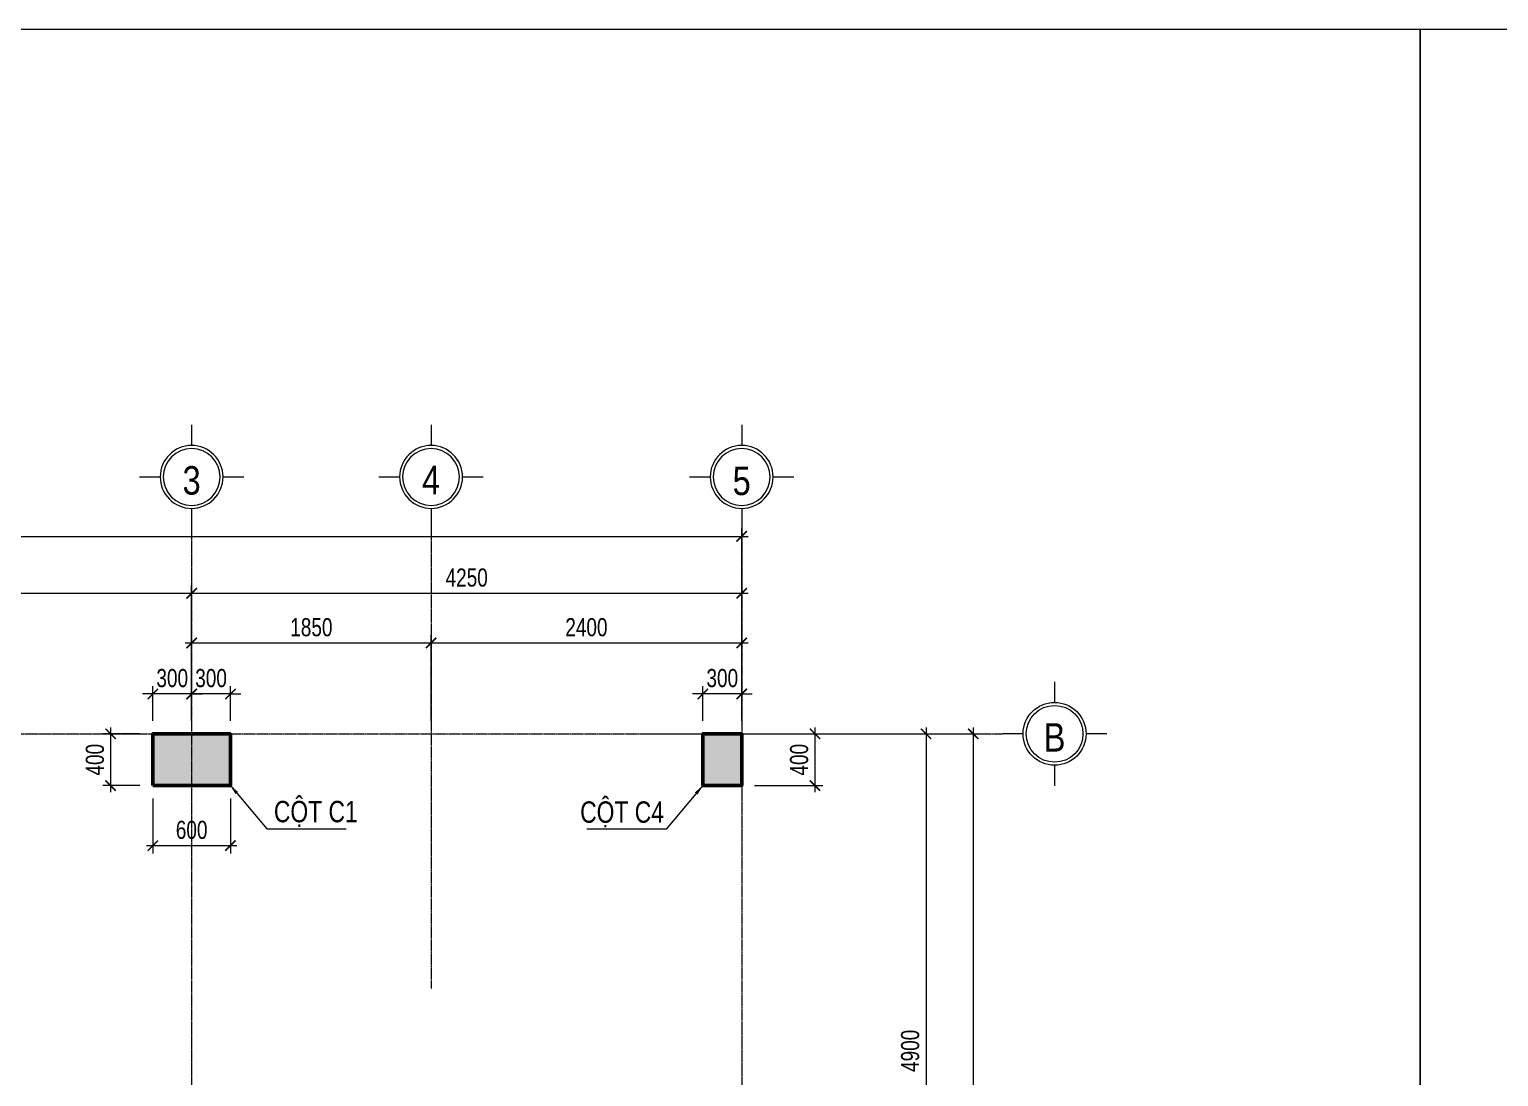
# Model space of a CAD drawing. Extents: x -165145 to 691808, y -202842 to 311040.
# Drawn here: x 591962 to 603314, y 166844 to 174938 of the extents above; entities that cross this region are included whole.
import ezdxf
from ezdxf.enums import TextEntityAlignment as Align

# ---------------------------------------------------------------- set-up
doc = ezdxf.new("R2010")
doc.units = 0
doc.header["$LTSCALE"] = 10
doc.header["$MEASUREMENT"] = 0
doc.linetypes.add('HIDDEN', pattern=[2.3807, 1.587, -0.7937])
doc.linetypes.add('TIM', pattern=[26.01, 10, -3, 0.01, -3, 10])
doc.layers.get('0').update_dxf_attribs({"linetype": 'CONTINUOUS'})
doc.layers.get('Defpoints').update_dxf_attribs({"color": 5, "linetype": 'CONTINUOUS'})
for name, color, linetype, lineweight in [('DIM', 8, 'CONTINUOUS', 13), ('GE_KC_NETKHUAT', 9, 'HIDDEN', 20), ('KHUNG', 9, 'CONTINUOUS', 13), ('TEXT', 4, 'CONTINUOUS', 20), ('TRUC', 251, 'TIM', 5), ('wall', 7, 'CONTINUOUS', 50)]:
    doc.layers.add(name, color=color, linetype=linetype, lineweight=lineweight)
for name, color, linetype in [('KCS_BORDER', 3, 'CONTINUOUS'), ('KCS_DIM', 1, 'CONTINUOUS'), ('KCS_TEXT', 2, 'CONTINUOUS')]:
    doc.layers.add(name, color=color, linetype=linetype)
doc.styles.add('KCS_BIGTEXT', font='arial.ttf', dxfattribs={"width": 0.75})
doc.styles.add('KCS_SMTEXT', font='arial.ttf', dxfattribs={"width": 0.7})
doc.styles.add('STYLE1', font='')
doc.styles.add('VNARIALH', font='', dxfattribs={"width": 0.75})
doc.styles.add('VnArialNarrowH', font='')
doc.styles.get('STYLE1').set_extended_font_data('.VnAvantH')
doc.styles.get('VNARIALH').set_extended_font_data('.VnArialH')
doc.styles.get('VnArialNarrowH').set_extended_font_data('.VnArial NarrowH')
doc.dimstyles.new('KCS_DIM50', dxfattribs={"dimscale": 50, "dimtxt": 2.5, "dimasz": 1.6, "dimexe": 1.2, "dimexo": 0, "dimgap": 1, "dimtad": 1, "dimdec": 0, "dimzin": 0, "dimdsep": 46, "dimtxsty": 'KCS_SMTEXT', "dimblk": 'ARCHTICK', "dimcen": 0, "dimdle": 1, "dimclrd": 256, "dimclre": 256, "dimclrt": 2, "dimadec": 0, "dimazin": 0, "dimtfac": 1, "dimtdec": 0, "dimtix": 1, "dimtmove": 2, "dimatfit": 3, "dimfxl": 1, "dimtolj": 1, "dimtzin": 0, "dimarcsym": 0})

# ---------------------------------------------------------------- blocks, each defined once
blk = doc.blocks.new('_ArchTick')
at = {"color": 0, "linetype": 'ByBlock', "const_width": 0.15}
blk.add_lwpolyline([(-0.5, -0.5), (0.5, 0.5)], dxfattribs=at)
blk = doc.blocks.new('*D409')
at = {"layer": 'Defpoints', "color": 0, "ltscale": 0.05, "transparency": 16777216}
for p in [(1369796, -227612), (1371679, -232512), (1372056, -232512)]:
    blk.add_point(p, dxfattribs=at)
at = {"layer": 'KCS_DIM', "color": 1, "lineweight": -2, "ltscale": 0.05, "transparency": 16777216}
for p, q in [((1372056, -227562), (1372056, -232562)), ((1369896, -227612), (1372116, -227612)), ((1371779, -232512), (1372116, -232512))]:
    blk.add_line(p, q, dxfattribs=at)
at = {"layer": 'KCS_DIM', "color": 1, "lineweight": -2, "ltscale": 0.05, "transparency": 16777216, "xscale": 80, "yscale": 80, "zscale": 80}
for p, rotation in [((1372056, -227612), 90), ((1372056, -232512), 270)]:
    blk.add_blockref('_ArchTick', p, dxfattribs=dict(at, rotation=rotation))
at = {"layer": 'KCS_DIM', "color": 2, "ltscale": 0.05, "transparency": 16777216, "insert": (1371934, -230062), "char_height": 140, "attachment_point": 5, "rotation": 90, "style": 'KCS_BIGTEXT'}
blk.add_mtext('\\A1;4900', dxfattribs=at)
blk = doc.blocks.new('*D410')
at = {"layer": 'Defpoints', "color": 0, "ltscale": 0.05, "transparency": 16777216}
for p in [(1370738, -227612), (1371634, -234612), (1372421, -234612)]:
    blk.add_point(p, dxfattribs=at)
at = {"layer": 'KCS_DIM', "color": 1, "lineweight": -2, "ltscale": 0.05, "transparency": 16777216}
for p, q in [((1372421, -227562), (1372421, -234662)), ((1370838, -227612), (1372481, -227612)), ((1371734, -234612), (1372481, -234612))]:
    blk.add_line(p, q, dxfattribs=at)
at = {"layer": 'KCS_DIM', "color": 1, "lineweight": -2, "ltscale": 0.05, "transparency": 16777216, "xscale": 80, "yscale": 80, "zscale": 80}
for p, rotation in [((1372421, -227612), 90), ((1372421, -234612), 270)]:
    blk.add_blockref('_ArchTick', p, dxfattribs=dict(at, rotation=rotation))
at = {"layer": 'KCS_DIM', "color": 2, "ltscale": 0.05, "transparency": 16777216, "insert": (1372299, -231112), "char_height": 140, "attachment_point": 5, "rotation": 90, "style": 'KCS_BIGTEXT'}
blk.add_mtext('\\A1;7000', dxfattribs=at)
blk = doc.blocks.new('tentruc')
at = {"layer": 'DIM'}
for p, q in [((0, 311), (0, 516)), ((-516, 0), (-311, 0)), ((-516, 0), (-311, 0)), ((311, 0), (516, 0)), ((311, 0), (516, 0)), ((0, -516), (0, -311))]:
    blk.add_line(p, q, dxfattribs=at)
at = {"layer": 'DIM', "ltscale": 0.5}
blk.add_circle((0, 0), 311, dxfattribs=at)
at = {"layer": 'DIM'}
blk.add_circle((0, 0), 281, dxfattribs=at)
at = {"layer": 'DIM', "color": 7, "linetype": 'ByBlock', "ltscale": 0.5, "style": 'VNARIALH', "width": 1.1}
blk.add_attdef('A', text='', height=281, dxfattribs=at).set_placement((0, -107), align=Align.CENTER)
blk = doc.blocks.new('*D447')
at = {"layer": 'Defpoints', "color": 0, "ltscale": 0.05, "transparency": 16777216}
for p in [(1366382, -226526), (1361082, -227612), (1366382, -227612)]:
    blk.add_point(p, dxfattribs=at)
at = {"layer": 'KCS_DIM', "color": 1, "lineweight": -2, "ltscale": 0.05, "transparency": 16777216}
for p, q in [((1361082, -227512), (1361082, -226466)), ((1366382, -227512), (1366382, -226466)), ((1361032, -226526), (1366432, -226526))]:
    blk.add_line(p, q, dxfattribs=at)
at = {"layer": 'KCS_DIM', "color": 1, "lineweight": -2, "ltscale": 0.05, "transparency": 16777216, "xscale": 80, "yscale": 80, "zscale": 80, "rotation": 180}
blk.add_blockref('_ArchTick', (1361082, -226526), dxfattribs=at)
at = {"layer": 'KCS_DIM', "color": 1, "lineweight": -2, "ltscale": 0.05, "transparency": 16777216, "xscale": 80, "yscale": 80, "zscale": 80}
blk.add_blockref('_ArchTick', (1366382, -226526), dxfattribs=at)
at = {"layer": 'KCS_DIM', "color": 2, "ltscale": 0.05, "transparency": 16777216, "insert": (1363732, -226405), "char_height": 140, "attachment_point": 5, "style": 'KCS_BIGTEXT'}
blk.add_mtext('\\A1;5300', dxfattribs=at)
blk = doc.blocks.new('*D448')
at = {"layer": 'Defpoints', "color": 0, "ltscale": 0.05, "transparency": 16777216}
for p in [(1370632, -226526), (1366382, -227612), (1370632, -227612)]:
    blk.add_point(p, dxfattribs=at)
at = {"layer": 'KCS_DIM', "color": 1, "lineweight": -2, "ltscale": 0.05, "transparency": 16777216}
for p, q in [((1366382, -227512), (1366382, -226466)), ((1370632, -227512), (1370632, -226466)), ((1366332, -226526), (1370682, -226526))]:
    blk.add_line(p, q, dxfattribs=at)
at = {"layer": 'KCS_DIM', "color": 1, "lineweight": -2, "ltscale": 0.05, "transparency": 16777216, "xscale": 80, "yscale": 80, "zscale": 80, "rotation": 180}
blk.add_blockref('_ArchTick', (1366382, -226526), dxfattribs=at)
at = {"layer": 'KCS_DIM', "color": 1, "lineweight": -2, "ltscale": 0.05, "transparency": 16777216, "xscale": 80, "yscale": 80, "zscale": 80}
blk.add_blockref('_ArchTick', (1370632, -226526), dxfattribs=at)
at = {"layer": 'KCS_DIM', "color": 2, "ltscale": 0.05, "transparency": 16777216, "insert": (1368507, -226405), "char_height": 140, "attachment_point": 5, "style": 'KCS_BIGTEXT'}
blk.add_mtext('\\A1;4250', dxfattribs=at)
blk = doc.blocks.new('*D449')
at = {"layer": 'Defpoints', "color": 0, "ltscale": 0.05, "transparency": 16777216}
for p in [(1368232, -226910), (1366382, -227612), (1368232, -227612)]:
    blk.add_point(p, dxfattribs=at)
at = {"layer": 'KCS_DIM', "color": 1, "lineweight": -2, "ltscale": 0.05, "transparency": 16777216}
for p, q in [((1366332, -226910), (1368282, -226910)), ((1366382, -227512), (1366382, -226850)), ((1368232, -227512), (1368232, -226850))]:
    blk.add_line(p, q, dxfattribs=at)
at = {"layer": 'KCS_DIM', "color": 1, "lineweight": -2, "ltscale": 0.05, "transparency": 16777216, "xscale": 80, "yscale": 80, "zscale": 80, "rotation": 180}
blk.add_blockref('_ArchTick', (1366382, -226910), dxfattribs=at)
at = {"layer": 'KCS_DIM', "color": 1, "lineweight": -2, "ltscale": 0.05, "transparency": 16777216, "xscale": 80, "yscale": 80, "zscale": 80}
blk.add_blockref('_ArchTick', (1368232, -226910), dxfattribs=at)
at = {"layer": 'KCS_DIM', "color": 2, "ltscale": 0.05, "transparency": 16777216, "insert": (1367307, -226789), "char_height": 140, "attachment_point": 5, "style": 'KCS_BIGTEXT'}
blk.add_mtext('\\A1;1850', dxfattribs=at)
blk = doc.blocks.new('*D450')
at = {"layer": 'Defpoints', "color": 0, "ltscale": 0.05, "transparency": 16777216}
for p in [(1370632, -226910), (1368232, -227612), (1370632, -227612)]:
    blk.add_point(p, dxfattribs=at)
at = {"layer": 'KCS_DIM', "color": 1, "lineweight": -2, "ltscale": 0.05, "transparency": 16777216}
for p, q in [((1368182, -226910), (1370682, -226910)), ((1368232, -227512), (1368232, -226850)), ((1370632, -227512), (1370632, -226850))]:
    blk.add_line(p, q, dxfattribs=at)
at = {"layer": 'KCS_DIM', "color": 1, "lineweight": -2, "ltscale": 0.05, "transparency": 16777216, "xscale": 80, "yscale": 80, "zscale": 80, "rotation": 180}
blk.add_blockref('_ArchTick', (1368232, -226910), dxfattribs=at)
at = {"layer": 'KCS_DIM', "color": 1, "lineweight": -2, "ltscale": 0.05, "transparency": 16777216, "xscale": 80, "yscale": 80, "zscale": 80}
blk.add_blockref('_ArchTick', (1370632, -226910), dxfattribs=at)
at = {"layer": 'KCS_DIM', "color": 2, "ltscale": 0.05, "transparency": 16777216, "insert": (1369432, -226789), "char_height": 140, "attachment_point": 5, "style": 'KCS_BIGTEXT'}
blk.add_mtext('\\A1;2400', dxfattribs=at)
blk = doc.blocks.new('*D451')
at = {"layer": 'Defpoints', "color": 0, "ltscale": 0.05, "transparency": 16777216}
for p in [(1370632, -226086), (1353132, -227612), (1370632, -227612)]:
    blk.add_point(p, dxfattribs=at)
at = {"layer": 'KCS_DIM', "color": 1, "lineweight": -2, "ltscale": 0.05, "transparency": 16777216}
for p, q in [((1353082, -226086), (1370682, -226086)), ((1353132, -227512), (1353132, -226026)), ((1370632, -227512), (1370632, -226026))]:
    blk.add_line(p, q, dxfattribs=at)
at = {"layer": 'KCS_DIM', "color": 1, "lineweight": -2, "ltscale": 0.05, "transparency": 16777216, "xscale": 80, "yscale": 80, "zscale": 80, "rotation": 180}
blk.add_blockref('_ArchTick', (1353132, -226086), dxfattribs=at)
at = {"layer": 'KCS_DIM', "color": 1, "lineweight": -2, "ltscale": 0.05, "transparency": 16777216, "xscale": 80, "yscale": 80, "zscale": 80}
blk.add_blockref('_ArchTick', (1370632, -226086), dxfattribs=at)
at = {"layer": 'KCS_DIM', "color": 2, "ltscale": 0.05, "transparency": 16777216, "insert": (1361882, -225964), "char_height": 140, "attachment_point": 5, "style": 'KCS_BIGTEXT'}
blk.add_mtext('\\A1;17500', dxfattribs=at)
blk = doc.blocks.new('*D468')
at = {"layer": 'Defpoints', "color": 0, "transparency": 16777216}
for p in [(1370632, -227612), (1370632, -228012), (1371198, -228012)]:
    blk.add_point(p, dxfattribs=at)
at = {"layer": 'KCS_DIM', "color": 1, "lineweight": -2, "transparency": 16777216}
for p, q in [((1371198, -227562), (1371198, -228062)), ((1370732, -227612), (1371258, -227612)), ((1370732, -228012), (1371258, -228012))]:
    blk.add_line(p, q, dxfattribs=at)
at = {"layer": 'KCS_DIM', "color": 1, "lineweight": -2, "transparency": 16777216, "xscale": 80, "yscale": 80, "zscale": 80}
for p, rotation in [((1371198, -227612), 90), ((1371198, -228012), 270)]:
    blk.add_blockref('_ArchTick', p, dxfattribs=dict(at, rotation=rotation))
at = {"layer": 'KCS_DIM', "color": 2, "transparency": 16777216, "insert": (1371076, -227812), "char_height": 140, "attachment_point": 5, "rotation": 90, "style": 'KCS_BIGTEXT'}
blk.add_mtext('\\A1;400', dxfattribs=at)
blk = doc.blocks.new('*D469')
at = {"layer": 'Defpoints', "color": 0, "transparency": 16777216}
for p in [(1370332, -227304), (1370332, -227612), (1370632, -227612)]:
    blk.add_point(p, dxfattribs=at)
at = {"layer": 'KCS_DIM', "color": 1, "lineweight": -2, "transparency": 16777216}
for p, q in [((1370332, -227512), (1370332, -227244)), ((1370632, -227512), (1370632, -227244)), ((1370332, -227304), (1370252, -227304)), ((1370632, -227304), (1370332, -227304)), ((1370632, -227304), (1370712, -227304))]:
    blk.add_line(p, q, dxfattribs=at)
at = {"layer": 'KCS_DIM', "color": 1, "lineweight": -2, "transparency": 16777216, "xscale": 80, "yscale": 80, "zscale": 80}
blk.add_blockref('_ArchTick', (1370332, -227304), dxfattribs=at)
at = {"layer": 'KCS_DIM', "color": 1, "lineweight": -2, "transparency": 16777216, "xscale": 80, "yscale": 80, "zscale": 80, "rotation": 180}
blk.add_blockref('_ArchTick', (1370632, -227304), dxfattribs=at)
at = {"layer": 'KCS_DIM', "color": 2, "transparency": 16777216, "insert": (1370482, -227182), "char_height": 140, "attachment_point": 5, "style": 'KCS_BIGTEXT'}
blk.add_mtext('\\A1;300', dxfattribs=at)
blk = doc.blocks.new('*D421')
at = {"layer": 'Defpoints', "color": 0, "transparency": 16777216}
for p in [(1366082, -227612), (1365756, -228012), (1366082, -228012)]:
    blk.add_point(p, dxfattribs=at)
at = {"layer": 'KCS_DIM', "color": 1, "lineweight": -2, "transparency": 16777216}
for p, q in [((1365756, -227562), (1365756, -228062)), ((1365982, -227612), (1365696, -227612)), ((1365982, -228012), (1365696, -228012))]:
    blk.add_line(p, q, dxfattribs=at)
at = {"layer": 'KCS_DIM', "color": 1, "lineweight": -2, "transparency": 16777216, "xscale": 80, "yscale": 80, "zscale": 80}
for p, rotation in [((1365756, -227612), 90), ((1365756, -228012), 270)]:
    blk.add_blockref('_ArchTick', p, dxfattribs=dict(at, rotation=rotation))
at = {"layer": 'KCS_DIM', "color": 2, "transparency": 16777216, "insert": (1365635, -227812), "char_height": 140, "attachment_point": 5, "rotation": 90, "style": 'KCS_BIGTEXT'}
blk.add_mtext('\\A1;400', dxfattribs=at)
blk = doc.blocks.new('*D422')
at = {"layer": 'Defpoints', "color": 0, "transparency": 16777216}
for p in [(1366082, -228012), (1366682, -228012), (1366682, -228476)]:
    blk.add_point(p, dxfattribs=at)
at = {"layer": 'KCS_DIM', "color": 1, "lineweight": -2, "transparency": 16777216}
for p, q in [((1366082, -228112), (1366082, -228536)), ((1366682, -228112), (1366682, -228536)), ((1366032, -228476), (1366732, -228476))]:
    blk.add_line(p, q, dxfattribs=at)
at = {"layer": 'KCS_DIM', "color": 1, "lineweight": -2, "transparency": 16777216, "xscale": 80, "yscale": 80, "zscale": 80, "rotation": 180}
blk.add_blockref('_ArchTick', (1366082, -228476), dxfattribs=at)
at = {"layer": 'KCS_DIM', "color": 1, "lineweight": -2, "transparency": 16777216, "xscale": 80, "yscale": 80, "zscale": 80}
blk.add_blockref('_ArchTick', (1366682, -228476), dxfattribs=at)
at = {"layer": 'KCS_DIM', "color": 2, "transparency": 16777216, "insert": (1366382, -228355), "char_height": 140, "attachment_point": 5, "style": 'KCS_BIGTEXT'}
blk.add_mtext('\\A1;600', dxfattribs=at)
blk = doc.blocks.new('*D423')
at = {"layer": 'Defpoints', "color": 0, "transparency": 16777216}
for p in [(1366382, -227304), (1366382, -227612), (1366682, -227612)]:
    blk.add_point(p, dxfattribs=at)
at = {"layer": 'KCS_DIM', "color": 1, "lineweight": -2, "transparency": 16777216}
for p, q in [((1366382, -227512), (1366382, -227244)), ((1366682, -227512), (1366682, -227244)), ((1366382, -227304), (1366302, -227304)), ((1366682, -227304), (1366382, -227304)), ((1366682, -227304), (1366762, -227304))]:
    blk.add_line(p, q, dxfattribs=at)
at = {"layer": 'KCS_DIM', "color": 1, "lineweight": -2, "transparency": 16777216, "xscale": 80, "yscale": 80, "zscale": 80}
blk.add_blockref('_ArchTick', (1366382, -227304), dxfattribs=at)
at = {"layer": 'KCS_DIM', "color": 1, "lineweight": -2, "transparency": 16777216, "xscale": 80, "yscale": 80, "zscale": 80, "rotation": 180}
blk.add_blockref('_ArchTick', (1366682, -227304), dxfattribs=at)
at = {"layer": 'KCS_DIM', "color": 2, "transparency": 16777216, "insert": (1366532, -227182), "char_height": 140, "attachment_point": 5, "style": 'KCS_BIGTEXT'}
blk.add_mtext('\\A1;300', dxfattribs=at)
blk = doc.blocks.new('*D424')
at = {"layer": 'Defpoints', "color": 0, "transparency": 16777216}
for p in [(1366082, -227304), (1366082, -227612), (1366382, -227612)]:
    blk.add_point(p, dxfattribs=at)
at = {"layer": 'KCS_DIM', "color": 1, "lineweight": -2, "transparency": 16777216}
for p, q in [((1366082, -227512), (1366082, -227244)), ((1366382, -227512), (1366382, -227244)), ((1366082, -227304), (1366002, -227304)), ((1366382, -227304), (1366082, -227304)), ((1366382, -227304), (1366462, -227304))]:
    blk.add_line(p, q, dxfattribs=at)
at = {"layer": 'KCS_DIM', "color": 1, "lineweight": -2, "transparency": 16777216, "xscale": 80, "yscale": 80, "zscale": 80}
blk.add_blockref('_ArchTick', (1366082, -227304), dxfattribs=at)
at = {"layer": 'KCS_DIM', "color": 1, "lineweight": -2, "transparency": 16777216, "xscale": 80, "yscale": 80, "zscale": 80, "rotation": 180}
blk.add_blockref('_ArchTick', (1366382, -227304), dxfattribs=at)
at = {"layer": 'KCS_DIM', "color": 2, "transparency": 16777216, "insert": (1366232, -227182), "char_height": 140, "attachment_point": 5, "style": 'KCS_BIGTEXT'}
blk.add_mtext('\\A1;300', dxfattribs=at)
blk = doc.blocks.new('A$Ccffc6bf1')
at = {"layer": 'wall', "ltscale": 0.05}
h = blk.add_hatch(dxfattribs=at)
h.set_pattern_fill('AR-CONC', color=256, style=0)
h.set_pattern_definition([(50, (-992070.9847, 146984.394), (7.172601826, -0.62752135), [0.75, -8.25]), (355, (-992070.985, 146984.394), (-1.387513336, 7.521921337), [0.6, -6.6]), (100.45144446, (-992070.387, 146984.342), (5.785088467, 6.89439991), [0.63740192, -7.01142112]), (46.1842, (-992070.985, 146986.394), (10.67241331, -1.65519281), [1.125, -12.375]), (96.6356355, (-992070.095, 146986.256), (9.34661946, 9.74118601), [0.95610342, -10.5171376]), (351.184164, (-992070.985, 146986.394), (9.34661945, 9.741186), [0.9, -9.90000001]), (21, (-992069.9847, 146985.894), (5.96907052, -4.026188907), [0.75, -8.25]), (326, (-992069.985, 146985.894), (2.43315332, 7.25150045), [0.6, -6.6]), (71.45144474, (-992069.487, 146985.5585), (8.402223767, 3.22531153), [0.6374019, -7.01142112]), (37.5, (-992070.9847, 146984.394), (0.121598553, 3.328938538), [0, -6.52, 0, -6.7, 0, -6.625]), (7.5, (-992070.9847, 146984.394), (2.630695374, 3.944117119), [0, -3.82, 0, -6.37, 0, -2.525]), (327.5, (-992073.2147, 146984.394), (5.338224362, -0.225548717), [0, -2.5, 0, -7.8, 0, -10.35]), (317.5, (-992074.2147, 146984.394), (5.831861693, 1.001049823), [0, -3.25, 0, -5.18, 0, -7.35])])
h.paths.add_polyline_path([(20507.5, 15555.9), (19907.5, 15555.9), (19907.5, 15155.9), (20507.5, 15155.9)])
at = {"layer": 'wall'}
h = blk.add_hatch(dxfattribs=at)
h.set_pattern_fill('AR-CONC', color=256, style=0)
h.set_pattern_definition([(50, (-988837.4847, 252701.954), (7.172601826, -0.62752135), [0.75, -8.25]), (355, (-988837.485, 252701.954), (-1.387513336, 7.521921337), [0.6, -6.6]), (100.45144446, (-988836.887, 252701.902), (5.785088467, 6.89439991), [0.63740192, -7.01142112]), (46.1842, (-988837.485, 252703.954), (10.67241331, -1.65519281), [1.125, -12.375]), (96.6356355, (-988836.595, 252703.816), (9.34661946, 9.74118601), [0.95610342, -10.5171376]), (351.184164, (-988837.485, 252703.954), (9.34661945, 9.741186), [0.9, -9.90000001]), (21, (-988836.4847, 252703.454), (5.96907052, -4.026188907), [0.75, -8.25]), (326, (-988836.485, 252703.454), (2.43315332, 7.25150045), [0.6, -6.6]), (71.45144474, (-988835.987, 252703.1186), (8.402223767, 3.22531153), [0.6374019, -7.01142112]), (37.5, (-988837.4847, 252701.954), (0.121598553, 3.328938538), [0, -6.52, 0, -6.7, 0, -6.625]), (7.5, (-988837.4847, 252701.954), (2.630695374, 3.944117119), [0, -3.82, 0, -6.37, 0, -2.525]), (327.5, (-988839.7147, 252701.954), (5.338224362, -0.225548717), [0, -2.5, 0, -7.8, 0, -10.35]), (317.5, (-988840.7147, 252701.954), (5.831861693, 1.001049823), [0, -3.25, 0, -5.18, 0, -7.35])])
h.paths.add_polyline_path([(24457.5, 15556), (24157.5, 15556), (24157.5, 15156), (24457.5, 15156)])
at = {"layer": 'KHUNG', "color": 7}
for points in [[(0, 0), (29700, 0), (29700, 21000), (0, 21000)], [(29700, 0), (59400, 0), (59400, 21000), (29700, 21000)]]:
    blk.add_lwpolyline(points, close=True, dxfattribs=at)
at = {"layer": 'TRUC', "ltscale": 0.05}
for p, q in [((20207.5, 17138.3), (20207.5, 6705.8)), ((22057.5, 17138.3), (22057.5, 13586.8)), ((24457.5, 17138.3), (24457.5, 6705.8)), ((5247.7, 15555.9), (26472.1, 15555.9))]:
    blk.add_line(p, q, dxfattribs=at)
at = {"layer": 'wall', "ltscale": 0.05}
for points in [[(19907.5, 15155.9), (20507.5, 15155.9), (20507.5, 15555.9), (19907.5, 15555.9)], [(24157.5, 15156), (24457.5, 15156), (24457.5, 15556), (24157.5, 15556)]]:
    blk.add_lwpolyline(points, close=True, dxfattribs=at)
at = {"layer": 'TEXT'}
ref = blk.add_blockref('tentruc', (20207.5, 17541.2), dxfattribs=dict(at, xscale=-0.78125, yscale=0.78125, zscale=0.78125, rotation=180))
ref.add_attrib('A', '3', dxfattribs={"color": 7, "linetype": 'ByBlock', "ltscale": 0.5, "height": 219.7, "style": 'VnArialNarrowH'}).set_placement((20207.5, 17404.8), align=Align.CENTER)
ref = blk.add_blockref('tentruc', (22057.5, 17541.2), dxfattribs=dict(at, xscale=-0.78125, yscale=0.78125, zscale=0.78125, rotation=180))
ref.add_attrib('A', '4', dxfattribs={"color": 7, "linetype": 'ByBlock', "ltscale": 0.5, "height": 219.7, "style": 'VnArialNarrowH'}).set_placement((22057.5, 17407.8), align=Align.CENTER)
ref = blk.add_blockref('tentruc', (24457.5, 17541.2), dxfattribs=dict(at, xscale=-0.78125, yscale=0.78125, zscale=0.78125, rotation=180))
ref.add_attrib('A', '5', dxfattribs={"color": 7, "linetype": 'ByBlock', "ltscale": 0.5, "height": 219.7, "style": 'VnArialNarrowH'}).set_placement((24457.5, 17401.1), align=Align.CENTER)
ref = blk.add_blockref('tentruc', (26875.1, 15555.9), dxfattribs=dict(at, xscale=0.78125, yscale=0.78125, zscale=0.78125, rotation=180))
ref.add_attrib('A', 'B', dxfattribs={"color": 7, "linetype": 'ByBlock', "ltscale": 0.5, "height": 219.7, "style": 'VnArialNarrowH'}).set_placement((26875.1, 15418.6), align=Align.CENTER)
at = {"layer": 'KCS_TEXT', "ltscale": 0.05, "style": 'STYLE1', "width": 0.8}
for s, p in [('CỘT C1  ', (21588.6, 14872.6)), ('CỘT C4  ', (23954.8, 14868.8))]:
    blk.add_text(s, height=165, dxfattribs=at).set_placement(p, align=Align.RIGHT)
at = {"layer": 'KCS_DIM', "ltscale": 0.05}
for base, p1, p2, picture, middle in [((24457.5, 17082), (6957.5, 15555.9), (24457.5, 15555.9), '*D451', (15707.5, 17203.5)), ((20207.5, 16641.6), (14907.5, 15555.9), (20207.5, 15555.9), '*D447', (17557.5, 16763.2)), ((24457.5, 16641.6), (20207.5, 15555.9), (24457.5, 15555.9), '*D448', (22332.5, 16763.1)), ((22057.5, 16257.5), (20207.5, 15555.9), (22057.5, 15555.9), '*D449', (21132.5, 16379)), ((24457.5, 16257.5), (22057.5, 15555.9), (24457.5, 15555.9), '*D450', (23257.5, 16379))]:
    dim = blk.add_linear_dim(base=base, p1=p1, p2=p2, dimstyle='KCS_DIM50', dxfattribs=at)
    dim.commit()
    dim.dimension.update_dxf_attribs({"geometry": picture, "text_midpoint": middle, "insert": (-1346174.3, 243168)})
at = {"layer": 'KCS_DIM'}
for base, p1, p2, picture, middle in [((19907.5, 15864.4), (20207.5, 15555.9), (19907.5, 15555.9), '*D424', (20057.5, 15985.9)), ((20207.5, 15864.4), (20507.5, 15555.9), (20207.5, 15556), '*D423', (20357.5, 15986)), ((24157.5, 15864.4), (24457.5, 15555.9), (24157.5, 15556), '*D469', (24307.5, 15986)), ((20507.5, 14691.9), (19907.5, 15156), (20507.5, 15156), '*D422', (20207.5, 14813.4))]:
    dim = blk.add_linear_dim(base=base, p1=p1, p2=p2, dimstyle='KCS_DIM50', dxfattribs=at)
    dim.commit()
    dim.dimension.update_dxf_attribs({"geometry": picture, "text_midpoint": middle, "insert": (-1346174.3, 243168)})
for base, p1, p2, picture, middle in [((19582, 15156), (19907.5, 15556), (19907.5, 15156), '*D421', (19460.5, 15356)), ((25023.5, 15156), (24457.5, 15555.9), (24457.5, 15156), '*D468', (24902, 15355.9))]:
    dim = blk.add_linear_dim(base=base, p1=p1, p2=p2, angle=90, dimstyle='KCS_DIM50', dxfattribs=at)
    dim.commit()
    dim.dimension.update_dxf_attribs({"geometry": picture, "text_midpoint": middle, "insert": (-1346174.3, 243168)})
at = {"layer": 'KCS_DIM', "ltscale": 0.05}
for base, p1, p2, picture, middle in [((25881.4, 10655.9), (23622.1, 15555.9), (25504.7, 10655.9), '*D409', (25760, 13105.9)), ((26246.4, 8555.9), (24563.6, 15555.9), (25460.1, 8555.9), '*D410', (26125, 12055.9))]:
    dim = blk.add_linear_dim(base=base, p1=p1, p2=p2, angle=90, dimstyle='KCS_DIM50', dxfattribs=at)
    dim.commit()
    dim.dimension.update_dxf_attribs({"geometry": picture, "text_midpoint": middle, "insert": (-1346174.3, 243168)})
at = {"layer": 'KCS_BORDER', "ltscale": 0.05}
for points in [[(20504.3, 15159.7), (20788.9, 14822.7), (21401.9, 14822.7)], [(24157.5, 15156), (23872.9, 14819), (23259.9, 14819)]]:
    blk.add_leader(points, dimstyle='KCS_DIM50', override={"dimgap": 25, "dimtad": 0}, dxfattribs=at)

msp = doc.modelspace()

# ---------------------------------------------------------------- block references
at = {"layer": 'GE_KC_NETKHUAT'}
msp.add_blockref('A$Ccffc6bf1', (573008.10219, 153937.66595), dxfattribs=at)

doc.saveas('drawing.dxf')
